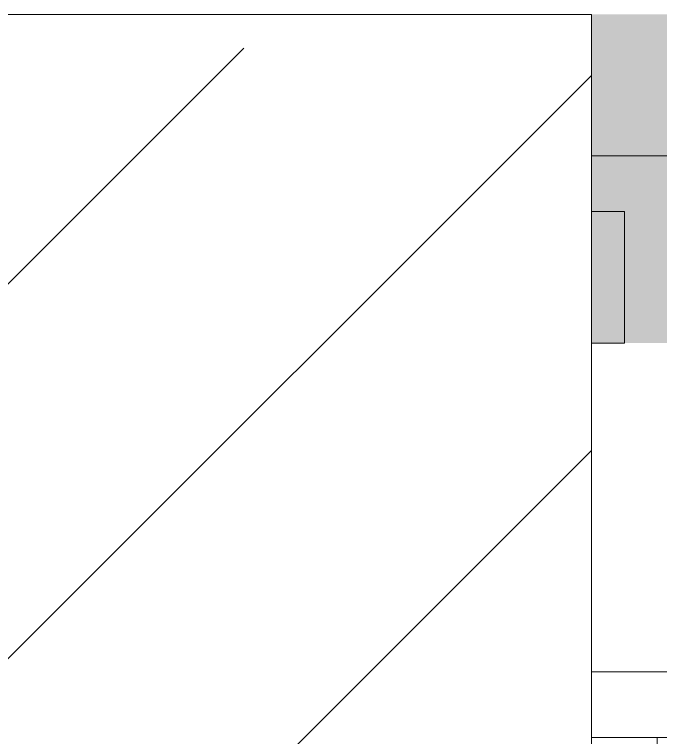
# Model space of a CAD drawing. Header units: millimetres. Extents: x -249154 to 415037, y -45458 to 354837.
# Drawn here: x 4549.3 to 4745.7, y 94166.1 to 94386.1 of the extents above; entities that cross this region are included whole.
import ezdxf

# ---------------------------------------------------------------- set-up
doc = ezdxf.new("R2010")
doc.units = ezdxf.units.MM
doc.layers.add('A-AREA-PATT-1', color=7, linetype='Continuous', lineweight=5, true_color=0xa5bae0, transparency=1)
for name, color, linetype, lineweight in [('A-GLAZ-CWMG', 7, 'Continuous', 9), ('A-GLAZ-CWMG-1', 7, 'Continuous', 20), ('A-WALL', 7, 'Continuous', 5), ('I-WALL', 7, 'Continuous', 5), ('S-COLS-1', 7, 'Continuous', 5)]:
    doc.layers.add(name, color=color, linetype=linetype, lineweight=lineweight)
doc.layers.add('A-WALL-1', color=9, linetype='Continuous', lineweight=5, true_color=0x808080)

# ---------------------------------------------------------------- blocks, each defined once
blk = doc.blocks.new('Прямоугольный импост - Импост структурный с накладкой - 160мм-23997280-Объем проектирования 1 этажа')
at = {"layer": 'A-GLAZ-CWMG-1'}
for p, q in [((0, 140), (-50, 140)), ((-50, 140), (-50, 40)), ((0, 40), (0, 140)), ((-50, 40), (-40, 40)), ((-40, 40), (-40, 0)), ((-10, 0), (-10, 40)), ((-10, 40), (0, 40)), ((-40, 0), (-50, 0)), ((-50, 0), (-50, -17)), ((0, 0), (-10, 0)), ((0, -17), (0, 0)), ((-50, -17), (0, -17))]:
    blk.add_line(p, q, dxfattribs=at)
blk = doc.blocks.new('1floor')
at = {"layer": 'A-AREA-PATT-1'}
h = blk.add_hatch(color=256, dxfattribs=at)
h.paths.add_polyline_path([(6120, 15100), (6160, 15100), (6160, 15200), (4660, 15200), (4660, 15100), (6110, 15100)])
h.paths.add_polyline_path([(6175, 15330), (6174.76, 15340), (6170, 15340), (6170, 15330)])
h.paths.add_polyline_path([(6560.65, 15340.5), (6570, 15340.5), (6570, 15345), (6553, 15345), (6553, 15340.5)])
h.paths.add_polyline_path([(6553, 15975), (6570, 15975), (6570, 16025), (6553, 16025), (6553, 16010)])
h.paths.add_polyline_path([(6570, 17725), (6570, 17775), (6553, 17775), (6553, 17725), (6563.16, 17725)])
h.paths.add_polyline_path([(6570, 18325), (6570, 18375), (6553, 18375), (6553, 18325), (6556.67, 18325)])
h.paths.add_polyline_path([(6560, 18975), (6570, 18975), (6570, 19025), (6553, 19025), (6553, 18975)])
h.paths.add_polyline_path([(6520, 20725), (6570, 20725), (6570, 20742), (4070.29, 20742), (4070.29, 20725), (6382.15, 20725)])
at = {"layer": 'S-COLS-1'}
h = blk.add_hatch(dxfattribs=at)
h.set_pattern_fill('FP_1', color=256, style=0, pattern_type=2)
h.set_pattern_definition([(45, (0, 0), (-114.0493, 114.0493), []), (45, (114.05, 0), (-114.0493, 114.0493), [201.612, -40.322, 6.706, -33.617])])
h.paths.add_polyline_path([(4060, 14600), (4660, 14600), (4660, 15200), (4060, 15200), (4060, 14832.47)])
at = {"layer": 'A-WALL'}
blk.add_line((4680, 14980), (4680, 14832.47), dxfattribs=at)
at = {"layer": 'A-WALL-1'}
for p, q in [((4660, 14980), (4660, 14600)), ((4680, 14980), (4660, 14980))]:
    blk.add_line(p, q, dxfattribs=at)
at = {"layer": 'I-WALL'}
blk.add_line((6139, 14980), (4680, 14980), dxfattribs=at)
at = {"layer": 'S-COLS-1'}
for p, q in [((4660, 15200), (4060, 15200)), ((4660, 14600), (4660, 15200))]:
    blk.add_line(p, q, dxfattribs=at)
at = {"layer": 'A-GLAZ-CWMG', "rotation": 180}
blk.add_blockref('Прямоугольный импост - Импост структурный с накладкой - 160мм-23997280-Объем проектирования 1 этажа', (4660, 15140), dxfattribs=at)

msp = doc.modelspace()

# ---------------------------------------------------------------- block references
msp.add_blockref('1floor', (64.7, 79186.05))

doc.saveas('drawing.dxf')
